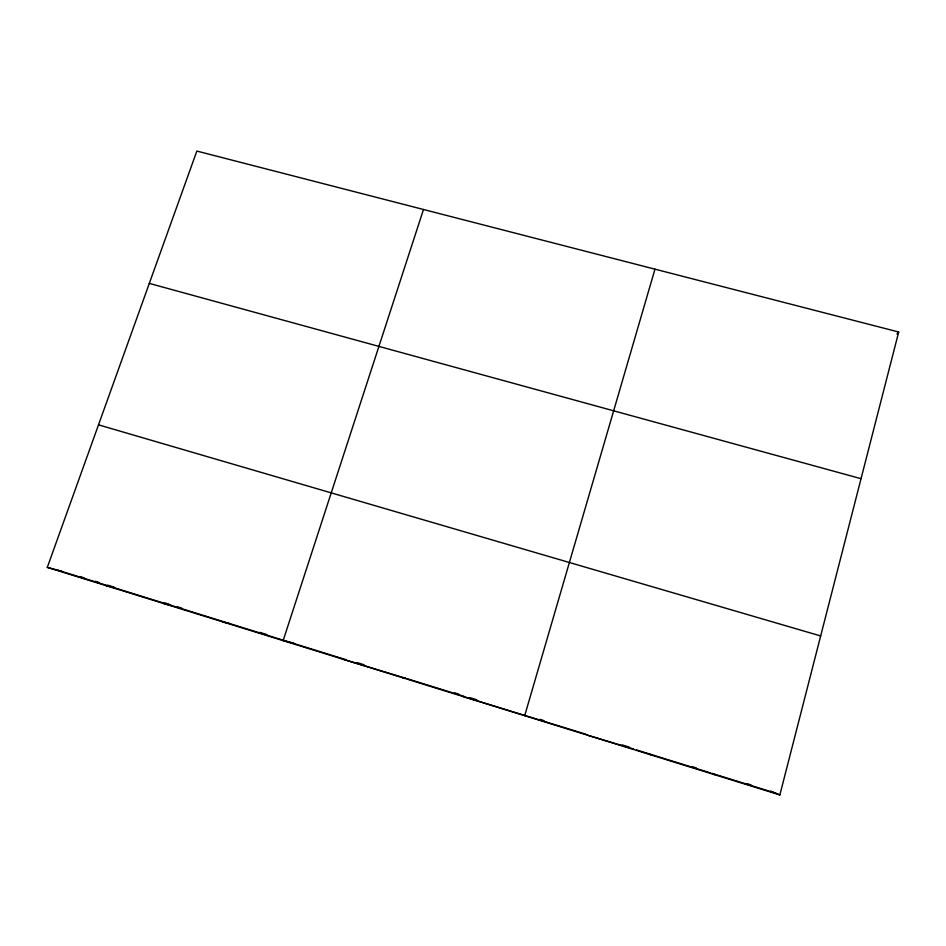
<?xml version="1.0" encoding="UTF-8"?>
<svg xmlns="http://www.w3.org/2000/svg" width="946" height="946" viewBox="0 0 946 946"><rect width="100%" height="100%" fill="white"/><g stroke="black" fill="none" stroke-linecap="round" stroke-linejoin="round"><path stroke-width="1.42" d="M779.859 794.936L898.7 331.999L196.851 151.064L47.3 567.375L779.859 794.936L770.801 791.069M654.975 269.172L524.699 715.673L525.893 715.578M423.489 209.492L283.126 640.631L293.863 643.15M896.95 334.104L898.7 331.999M463.079 696.528L585.716 734.167M402.287 677.643L405.881 678.306L342.31 659.019M222.96 621.948L229.973 623.674M163.623 603.513L171.723 605.582L57.517 570.119L61.75 571.242M105.065 585.326L114.241 587.738M47.3 567.375L56.24 569.776M149.314 283.398L861.037 478.688M98.502 424.837L820.667 635.96M79.902 576.528L84.052 577.817M95.144 581.258L99.306 582.547M107.619 585.136L114.549 587.289M164.935 602.933L169.145 604.246M177.576 606.859L181.786 608.16M259.748 632.377L266.772 634.553M357.15 662.614L364.151 664.79M454.624 692.886L458.775 694.175M469.866 697.616L476.879 699.792M539.847 719.35L544.009 720.639M622.161 744.904L629.196 747.092M692.023 766.603L696.197 767.904M746.82 783.619L751.053 784.932M173.118 606.019L287.596 641.577M289.003 642.015L345.68 659.61M407.265 678.743L464.096 696.386M633.643 749.043L587.182 735.077M636.457 749.918L710.647 772.965M775.803 793.197L712.042 773.402L714.738 774.703M649.157 753.867L650.517 754.754"/></g></svg>
